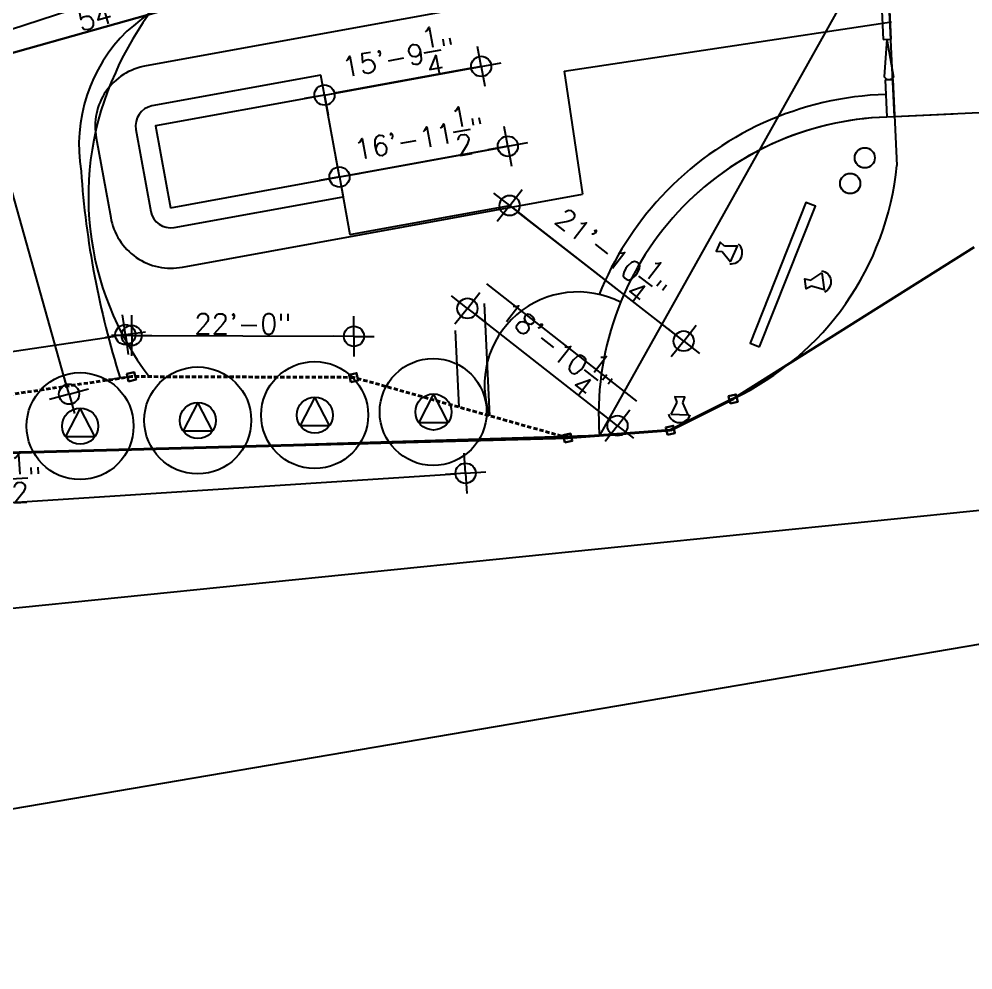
# Model space of a CAD drawing. Extents: x 2080 to 102399, y 2071 to 93424.
# Drawn here: x 77506 to 78640, y 74113 to 75243 of the extents above; entities that cross this region are included whole.
import ezdxf

# ---------------------------------------------------------------- set-up
doc = ezdxf.new("R2010")
doc.units = 0
doc.header["$LTSCALE"] = 20
doc.header["$MEASUREMENT"] = 0
doc.header["$PDMODE"] = 34
doc.header["$PDSIZE"] = 5
doc.linetypes.add('CENTERX2', pattern=[4, 2.5, -0.5, 0.5, -0.5])
doc.linetypes.add('HIDDEN', pattern=[0.375, 0.25, -0.125])
for name, color, linetype, lineweight in [('ASPHALT', 9, 'CENTERX2', 25), ('fence', 13, 'FENCELINE2', 40), ('STONE', 2, 'Continuous', 30)]:
    doc.layers.add(name, color=color, linetype=linetype, lineweight=lineweight)
doc.layers.add('correct', color=230, linetype='Continuous', plot=False)
for name, color, linetype in [('DIMLINE', 254, 'Continuous'), ('ELEC', 11, 'Continuous'), ('PLANTS', 3, 'Continuous'), ('proposed tree', 3, 'Continuous'), ('road', 2, 'Continuous'), ('shrines', 2, 'Continuous')]:
    doc.layers.add(name, color=color, linetype=linetype)
doc.styles.add('STYLE1', font='romans.shx')
doc.linetypes.add('FENCELINE2', pattern='A,0.25,-0.1,[132,ltypeshp.shx,S=0.1,R=0,X=-0.1,Y=0],-0.1,1', length=1.45)
doc.linetypes.add('ZIGZAG', pattern='A,0.0001,-0.2,[131,ltypeshp.shx,S=0.2,R=0,X=-0.2,Y=0],-0.4,[131,ltypeshp.shx,S=0.2,R=180,X=0.2,Y=0],-0.2', length=0.8001)
doc.dimstyles.get("Standard").update_dxf_attribs({"dimtxt": 24, "dimasz": 12, "dimexe": 0.18, "dimexo": 0.0625, "dimgap": 0, "dimtad": 1, "dimzin": 1, "dimdsep": 46, "dimlunit": 4, "dimtxsty": 'STYLE1', "dimblk": 'BLK', "dimcen": 0, "dimse1": 1, "dimse2": 1, "dimclrt": 3, "dimazin": 0, "dimtfac": 1, "dimtix": 1, "dimtmove": 2, "dimatfit": 3, "dimldrblk": 'BLK', "dimfxl": 1, "dimtolj": 1, "dimtzin": 0, "dimarcsym": 0})

# ---------------------------------------------------------------- blocks, each defined once
blk = doc.blocks.new('A$C146B49D5')
at = {"layer": 'PLANTS', "linetype": 'Continuous', "ltscale": 0.5}
blk.add_lwpolyline([(0, 42.9), (-34.8, -25.1), (34.8, -25.1), (0, 42.9)], dxfattribs=at)
for centre, radius in [((-0.5, 0), 127.1), ((0, 0), 42.9)]:
    blk.add_circle(centre, radius, dxfattribs=at)
blk = doc.blocks.new('FOCUSLGT')
for points in [[(-4.27, 0), (4.27, 0), (1.49, 5.92)], [(-1.38, 5.92), (-4.27, 0)], [(1.49, 5.92), (2.44, 8.67), (-2.44, 8.67), (-1.38, 5.92)]]:
    blk.add_lwpolyline(points)
blk = doc.blocks.new('A$C085F24DD')
at = {"layer": 'ELEC', "linetype": 'Continuous', "ltscale": 0.5}
blk.add_arc((32, 33.5), 33.5, 197.1091, 342.8909, dxfattribs=at)
at = {"layer": 'ELEC', "xscale": 6, "yscale": 6, "zscale": 6}
blk.add_blockref('FOCUSLGT', (32, 23.7), dxfattribs=at)
blk = doc.blocks.new('BLK')
for q in [(0, 2), (-2, 0), (0, -2), (2, 0)]:
    blk.add_line((0, 0), q)
blk.add_circle((0, 0), 1)
blk = doc.blocks.new('*D359')
at = {"layer": 'Defpoints', "color": 0, "ltscale": 0.5, "transparency": 16777216}
for p in [(77947.3, 75329.6), (77323.6, 75154), (77323.6, 75154)]:
    blk.add_point(p, dxfattribs=at)
at = {"layer": 'DIMLINE', "color": 0, "lineweight": -2, "ltscale": 0.5, "transparency": 16777216}
blk.add_line((77935.7, 75326.3), (77335.2, 75157.2), dxfattribs=at)
at = {"layer": 'DIMLINE', "color": 0, "lineweight": -2, "ltscale": 0.5, "transparency": 16777216, "xscale": 12, "yscale": 12, "zscale": 12}
for p, rotation in [((77947.3, 75329.6), 15.72168263766746), ((77323.6, 75154), 195.7216826376675)]:
    blk.add_blockref('BLK', p, dxfattribs=dict(at, rotation=rotation))
at = {"layer": 'DIMLINE', "color": 3, "ltscale": 0.5, "transparency": 16777216, "insert": (77631.6, 75255.5), "char_height": 24, "attachment_point": 5, "rotation": 15.7217, "style": 'STYLE1'}
blk.add_mtext('\\A1;54\'-0"', dxfattribs=at)
blk = doc.blocks.new('*D361')
at = {"layer": 'Defpoints', "color": 0, "ltscale": 0.5, "transparency": 16777216}
for p in [(78087.1, 75092.1), (78087.1, 75092.1), (77887, 75055.6)]:
    blk.add_point(p, dxfattribs=at)
at = {"layer": 'DIMLINE', "color": 0, "lineweight": -2, "ltscale": 0.5, "transparency": 16777216}
blk.add_line((77898.8, 75057.8), (78075.3, 75090), dxfattribs=at)
at = {"layer": 'DIMLINE', "color": 0, "lineweight": -2, "ltscale": 0.5, "transparency": 16777216, "xscale": 12, "yscale": 12, "zscale": 12}
for p, rotation in [((78087.1, 75092.1), 10.32786128686045), ((77887, 75055.6), 190.3278612868605)]:
    blk.add_blockref('BLK', p, dxfattribs=dict(at, rotation=rotation))
at = {"layer": 'DIMLINE', "color": 3, "ltscale": 0.5, "transparency": 16777216, "insert": (77982, 75101.4), "char_height": 24, "attachment_point": 5, "rotation": 10.3279, "style": 'STYLE1'}
blk.add_mtext('\\A1;16\'-11{\\H1.000000x;\\S1/2;}"', dxfattribs=at)
blk = doc.blocks.new('*D362')
at = {"layer": 'Defpoints', "color": 0, "ltscale": 0.5, "transparency": 16777216}
for p in [(78055.4, 75187), (77869.2, 75153), (77869.2, 75153)]:
    blk.add_point(p, dxfattribs=at)
at = {"layer": 'DIMLINE', "color": 0, "lineweight": -2, "ltscale": 0.5, "transparency": 16777216}
blk.add_line((78043.6, 75184.8), (77881, 75155.2), dxfattribs=at)
at = {"layer": 'DIMLINE', "color": 0, "lineweight": -2, "ltscale": 0.5, "transparency": 16777216, "xscale": 12, "yscale": 12, "zscale": 12}
for p, rotation in [((78055.4, 75187), 10.32786128685874), ((77869.2, 75153), 190.3278612868587)]:
    blk.add_blockref('BLK', p, dxfattribs=dict(at, rotation=rotation))
at = {"layer": 'DIMLINE', "color": 3, "ltscale": 0.5, "transparency": 16777216, "insert": (77957.3, 75197.6), "char_height": 24, "attachment_point": 5, "rotation": 10.3279, "style": 'STYLE1'}
blk.add_mtext('\\A1;15\'-9{\\H1.000000x;\\S1/4;}"', dxfattribs=at)
blk = doc.blocks.new('*D381')
at = {"layer": 'Defpoints', "color": 0, "ltscale": 0.5, "transparency": 16777216}
for p in [(78062.1, 74928.8), (78039.1, 74899.4), (78240.4, 74789.3)]:
    blk.add_point(p, dxfattribs=at)
at = {"layer": 'DIMLINE', "color": 0, "lineweight": -2, "ltscale": 0.5, "transparency": 16777216}
blk.add_line((78207.9, 74767.3), (78048.5, 74892), dxfattribs=at)
at = {"layer": 'DIMLINE', "color": 0, "lineweight": -2, "ltscale": 0.5, "transparency": 16777216, "xscale": 12, "yscale": 12, "zscale": 12}
for p, rotation in [((78039.1, 74899.4), 141.9674369053353), ((78217.4, 74760), 321.9674369053354)]:
    blk.add_blockref('BLK', p, dxfattribs=dict(at, rotation=rotation))
at = {"layer": 'DIMLINE', "color": 3, "ltscale": 0.5, "transparency": 16777216, "insert": (78145.5, 74851.7), "char_height": 24, "attachment_point": 5, "rotation": 321.9674, "style": 'STYLE1'}
blk.add_mtext('\\A1;18\'-10{\\H1.000000x;\\S1/4;}"', dxfattribs=at)
blk = doc.blocks.new('*D382')
at = {"layer": 'Defpoints', "color": 0, "ltscale": 0.5, "transparency": 16777216}
for p in [(78089.3, 75021.7), (78089.3, 75021.7), (78296.1, 74860.6)]:
    blk.add_point(p, dxfattribs=at)
at = {"layer": 'DIMLINE', "color": 0, "lineweight": -2, "ltscale": 0.5, "transparency": 16777216}
blk.add_line((78286.6, 74867.9), (78098.8, 75014.3), dxfattribs=at)
at = {"layer": 'DIMLINE', "color": 0, "lineweight": -2, "ltscale": 0.5, "transparency": 16777216, "xscale": 12, "yscale": 12, "zscale": 12}
for p, rotation in [((78089.3, 75021.7), 142.071972680097), ((78296.1, 74860.6), 322.071972680097)]:
    blk.add_blockref('BLK', p, dxfattribs=dict(at, rotation=rotation))
at = {"layer": 'DIMLINE', "color": 3, "ltscale": 0.5, "transparency": 16777216, "insert": (78209.9, 74963.2), "char_height": 24, "attachment_point": 5, "rotation": 322.072, "style": 'STYLE1'}
blk.add_mtext('\\A1;21\'-10{\\H1.000000x;\\S1/4;}"', dxfattribs=at)
blk = doc.blocks.new('*D383')
at = {"layer": 'Defpoints', "color": 0, "ltscale": 0.5, "transparency": 16777216}
for p in [(78031.9, 74781.1), (76892.7, 74707.7), (78036.9, 74703.5)]:
    blk.add_point(p, dxfattribs=at)
at = {"layer": 'DIMLINE', "color": 0, "lineweight": -2, "ltscale": 0.5, "transparency": 16777216}
blk.add_line((76909.7, 74630.9), (78024.9, 74702.8), dxfattribs=at)
at = {"layer": 'DIMLINE', "color": 0, "lineweight": -2, "ltscale": 0.5, "transparency": 16777216, "xscale": 12, "yscale": 12, "zscale": 12}
for p, rotation in [((78036.9, 74703.5), 3.685278067699358), ((76897.7, 74630.2), 183.6852780676994)]:
    blk.add_blockref('BLK', p, dxfattribs=dict(at, rotation=rotation))
at = {"layer": 'DIMLINE', "color": 3, "ltscale": 0.5, "transparency": 16777216, "insert": (77465.5, 74694.8), "char_height": 24, "attachment_point": 5, "rotation": 3.6853, "style": 'STYLE1'}
blk.add_mtext('\\A1;95\'-1{\\H1.000000x;\\S1/2;}"', dxfattribs=at)
blk = doc.blocks.new('*D384')
at = {"layer": 'Defpoints', "color": 0, "ltscale": 0.5, "transparency": 16777216}
for p in [(77632.6, 74868.2), (77640, 74818.4), (76892.8, 74707.9)]:
    blk.add_point(p, dxfattribs=at)
at = {"layer": 'DIMLINE', "color": 0, "lineweight": -2, "ltscale": 0.5, "transparency": 16777216}
blk.add_line((76897.3, 74759.4), (77620.7, 74866.4), dxfattribs=at)
at = {"layer": 'DIMLINE', "color": 0, "lineweight": -2, "ltscale": 0.5, "transparency": 16777216, "xscale": 12, "yscale": 12, "zscale": 12}
for p, rotation in [((77632.6, 74868.2), 8.412406789547633), ((76885.4, 74757.7), 188.4124067895477)]:
    blk.add_blockref('BLK', p, dxfattribs=dict(at, rotation=rotation))
at = {"layer": 'DIMLINE', "color": 3, "ltscale": 0.5, "transparency": 16777216, "insert": (77254.9, 74840.6), "char_height": 24, "attachment_point": 5, "rotation": 8.4124, "style": 'STYLE1'}
blk.add_mtext('\\A1;62\'-11{\\H1.000000x;\\S1/4;}"', dxfattribs=at)
blk = doc.blocks.new('*D385')
at = {"layer": 'Defpoints', "color": 0, "ltscale": 0.5, "transparency": 16777216}
for p in [(77904.2, 74866.2), (77639.9, 74818.4), (77904, 74817.4)]:
    blk.add_point(p, dxfattribs=at)
at = {"layer": 'DIMLINE', "color": 0, "lineweight": -2, "ltscale": 0.5, "transparency": 16777216}
blk.add_line((77652.1, 74867.1), (77892.2, 74866.3), dxfattribs=at)
at = {"layer": 'DIMLINE', "color": 0, "lineweight": -2, "ltscale": 0.5, "transparency": 16777216, "xscale": 12, "yscale": 12, "zscale": 12}
for p, rotation in [((77640.1, 74867.2), 179.7960925497437), ((77904.2, 74866.2), 359.7960925497437)]:
    blk.add_blockref('BLK', p, dxfattribs=dict(at, rotation=rotation))
at = {"layer": 'DIMLINE', "color": 3, "ltscale": 0.5, "transparency": 16777216, "insert": (77772.2, 74881), "char_height": 24, "attachment_point": 5, "rotation": 359.7961, "style": 'STYLE1'}
blk.add_mtext('\\A1;22\'-0"', dxfattribs=at)
blk = doc.blocks.new('*D389')
at = {"layer": 'Defpoints', "color": 0, "ltscale": 0.5, "transparency": 16777216}
for p in [(78123.4, 75435.5), (76783.1, 74997.9), (76783.1, 74997.9)]:
    blk.add_point(p, dxfattribs=at)
at = {"layer": 'DIMLINE', "color": 0, "lineweight": -2, "ltscale": 0.5, "transparency": 16777216}
blk.add_line((78112, 75431.7), (76794.5, 75001.6), dxfattribs=at)
at = {"layer": 'DIMLINE', "color": 0, "lineweight": -2, "ltscale": 0.5, "transparency": 16777216, "xscale": 12, "yscale": 12, "zscale": 12}
for p, rotation in [((78123.4, 75435.5), 18.07999515300502), ((76783.1, 74997.9), 198.0799951530051)]:
    blk.add_blockref('BLK', p, dxfattribs=dict(at, rotation=rotation))
at = {"layer": 'DIMLINE', "color": 3, "ltscale": 0.5, "transparency": 16777216, "insert": (77448.8, 75230.3), "char_height": 24, "attachment_point": 5, "rotation": 18.08, "style": 'STYLE1'}
blk.add_mtext('\\A1;117\'-6"', dxfattribs=at)
blk = doc.blocks.new('*D391')
at = {"layer": 'Defpoints', "color": 0, "ltscale": 0.5, "transparency": 16777216}
for p in [(76989.7, 77129.3), (76915.4, 77108.4), (77639.9, 74818.4)]:
    blk.add_point(p, dxfattribs=at)
at = {"layer": 'DIMLINE', "color": 0, "lineweight": -2, "ltscale": 0.5, "transparency": 16777216}
blk.add_line((77562.4, 74809), (76918.7, 77096.9), dxfattribs=at)
at = {"layer": 'DIMLINE', "color": 0, "lineweight": -2, "ltscale": 0.5, "transparency": 16777216, "xscale": 12, "yscale": 12, "zscale": 12}
for p, rotation in [((76915.4, 77108.4), 105.7149267986543), ((77565.7, 74797.5), 285.7149267986543)]:
    blk.add_blockref('BLK', p, dxfattribs=dict(at, rotation=rotation))
at = {"layer": 'DIMLINE', "color": 3, "ltscale": 0.5, "transparency": 16777216, "insert": (77267.5, 75960.5), "char_height": 24, "attachment_point": 5, "rotation": 285.7149, "style": 'STYLE1'}
blk.add_mtext('\\A1;200\'-0{\\H1.000000x;\\S3/4;}"', dxfattribs=at)
blk = doc.blocks.new('A$C7FA32548')
for q in [(3.3, 45.8), (-7.4, 44)]:
    blk.add_line((0, 0), q)
blk.add_arc((-1.5, 41.9), 6.25, 39.6256, 160.3659)

msp = doc.modelspace()

# ---------------------------------------------------------------- linework, layer by layer
at = {"linetype": 'Continuous', "ltscale": 0.5}
for p, q in [((78535.493, 75359.924), (78542.203, 75219.537)), ((78128.056, 75273.392), (77657.113, 75187.571)), ((78153.954, 75181.447), (78543.043, 75240.162)), ((78533.214, 75219.107), (78542.203, 75219.537)), ((77864.932, 75176.652), (77664.238, 75140.078)), ((77869.235, 75153.04), (77864.932, 75176.652)), ((78535.505, 75171.162), (78544.495, 75171.592)), ((78535.505, 75171.162), (78537.626, 75126.795)), ((78544.495, 75171.592), (78549.377, 75069.448)), ((77644.929, 75112.164), (77662.678, 75014.768)), ((77597.977, 75102.078), (77615.186, 75007.644)), ((77886.984, 75055.644), (77891.287, 75032.033)), ((77690.592, 74995.46), (77891.287, 75032.033)), ((77700.679, 74948.508), (78176.033, 75035.133))]:
    msp.add_line(p, q, dxfattribs=at)
at = {"ltscale": 0.5}
for p, q in [((78528.63, 75314.998), (78533.214, 75219.107)), ((78153.954, 75181.447), (78176.033, 75035.133)), ((78535.505, 75171.162), (78537.626, 75126.795)), ((77639.931, 74818.387), (77612.828, 74814.381)), ((78195.912, 74748.398), (78158.346, 74745.548))]:
    msp.add_line(p, q, dxfattribs=at)
at = {"color": 2, "linetype": 'ZIGZAG'}
msp.add_line((78616.465, 75130.293), (78546.628, 75126.955), dxfattribs=at)
at = {"color": 6, "linetype": 'Continuous', "ltscale": 0.5}
msp.add_lwpolyline([(78386.17, 74853.633), (78452.589, 75020.931), (78441.435, 75025.359), (78375.017, 74858.061)], close=True, dxfattribs=at)
for centre in [(78511.31, 75078.381), (78493.996, 75047.806)]:
    msp.add_circle(centre, 12, dxfattribs=at)
at = {"ltscale": 0.5}
for centre, radius, start, end in [((78432.902, 74257.511), 1257.541, 114.784238, 129.42091), ((77767.502, 75093.348), 190.057, 134.474936, 189.306205), ((78548.403, 74773.57), 380.39, 91.747672, 137.186209), ((78548.403, 74773.57), 353.39, 91.747672, 137.186209), ((78644.635, 75135.899), 1067.208, 183.937595, 197.421132), ((78548.403, 74773.57), 380.39, 137.186209, 158.010983), ((78548.403, 74773.57), 353.39, 137.186209, 184.084631), ((78170.222, 74808.098), 110.865, 62.72645, 199.107407)]:
    msp.add_arc(centre, radius, start, end, dxfattribs=at)
at = {"linetype": 'Continuous', "ltscale": 0.5}
for centre, radius, start, end in [((77669.184, 75116.022), 72.56, 99.576227, 191.079495), ((77669.184, 75116.022), 24.56, 101.619815, 189.035908), ((78548.403, 74773.57), 353.39, 90.287787, 184.084631), ((78207.038, 75102.543), 343.935, 295.477203, 354.478152), ((77686.735, 75019.715), 24.56, 191.619815, 279.035908), ((77686.735, 75019.715), 72.56, 189.576227, 281.079495)]:
    msp.add_arc(centre, radius, start, end, dxfattribs=at)
at = {"layer": 'ASPHALT', "linetype": 'Continuous'}
for p, q in [((78784.835, 74673.162), (77101.778, 74502.52)), ((78997.969, 74560.021), (76377.061, 74113.178))]:
    msp.add_line(p, q, dxfattribs=at)
at = {"layer": 'correct', "ltscale": 0.5}
msp.add_lwpolyline([(78546.628, 75126.955), (78535.589, 75359.93), (78128.239, 75334.577), (78072.686, 76496.873), (78530.858, 76525.39), (78521.639, 76693.141), (78693.376, 76703.83), (78681.449, 76895.459), (78825.977, 76904.454), (78810.875, 77083.026), (81177.782, 77283.381), (81191.931, 77116.231), (81194.245, 77092.088), (82117.624, 77170.251), (82101.43, 77361.567), (82896.635, 77428.88), (83144.463, 75373.769), (79105.882, 75021.367), (79078.222, 75064.374), (79074.638, 75152.192), (78546.628, 75126.955)], dxfattribs=at)
at = {"layer": 'DIMLINE', "ltscale": 0.5}
for p, q in [((77323.604, 75153.989), (77947.286, 75329.552)), ((77869.235, 75153.04), (78055.422, 75186.97)), ((77886.984, 75055.644), (78087.124, 75092.117)), ((77886.984, 75055.644), (77899.472, 74987.118)), ((77899.472, 74987.118), (78089.3, 75021.711)), ((78296.082, 74860.572), (78089.3, 75021.711)), ((78240.354, 74789.326), (78062.075, 74928.776))]:
    msp.add_line(p, q, dxfattribs=at)
msp.add_lwpolyline([(76081.039, 76873.63), (78213.916, 77446.883), (78353.645, 77003.273), (78007.044, 76902.691), (77729.329, 76453.659), (77732.942, 75926.47), (77958.239, 75640.896), (78115.305, 75605.183), (78128.239, 75334.577), (78536.034, 75355.817), (78195.912, 74748.398), (76897.15, 74708.597), (76081.039, 76873.63)], dxfattribs=at)
msp.add_lwpolyline([(78076.327, 75553.018), (77905.415, 75380.083), (77889.43, 75394.291, 0.24662748), (77620.665, 75179.575, 0.27653793), (77660.8, 74818.313, -1.98854588)], format="xyb", dxfattribs=at)
at = {"layer": 'fence', "linetype": 'Continuous'}
for p, q in [((78641.167, 74972.127), (78354.983, 74792.054)), ((78354.983, 74792.054), (78280.387, 74754.807)), ((78280.387, 74754.807), (78158.346, 74745.548)), ((76891.695, 74712.091), (78158.346, 74745.548))]:
    msp.add_line(p, q, dxfattribs=at)
at = {"layer": 'fence', "linetype": 'HIDDEN'}
for p, q in [((77639.931, 74818.387), (76892.847, 74707.961)), ((77904.03, 74817.447), (77639.931, 74818.387)), ((78158.346, 74745.548), (77904.03, 74817.447)), ((78158.346, 74745.548), (77904.03, 74817.447))]:
    msp.add_line(p, q, dxfattribs=at)
at = {"layer": 'road', "linetype": 'Continuous', "ltscale": 0.5}
for p, q in [((78059.079, 74905.404), (78065.465, 74771.807)), ((78024.573, 74873.282), (78028.93, 74782.136))]:
    msp.add_line(p, q, dxfattribs=at)
at = {"layer": 'shrines', "linetype": 'Continuous', "ltscale": 0.5}
msp.add_lwpolyline([(77686.289, 75019.071), (77886.984, 75055.644), (77869.235, 75153.04), (77668.54, 75116.467)], close=True, dxfattribs=at)
at = {"layer": 'STONE', "linetype": 'Continuous', "ltscale": 0.5}
for points in [[(77636.408, 74812.675), (77645.231, 74814.714), (77643.191, 74823.537), (77634.368, 74821.498)], [(77900.506, 74811.735), (77909.329, 74813.774), (77907.29, 74822.597), (77898.467, 74820.558)], [(78351.459, 74786.341), (78360.282, 74788.381), (78358.242, 74797.204), (78349.419, 74795.164)], [(78276.864, 74749.094), (78285.686, 74751.134), (78283.647, 74759.957), (78274.824, 74757.917)], [(78154.822, 74739.835), (78163.645, 74741.875), (78161.605, 74750.698), (78152.782, 74748.658)]]:
    msp.add_lwpolyline(points, close=True, dxfattribs=at)

# ---------------------------------------------------------------- block references
at = {"ltscale": 0.5, "xscale": -1, "rotation": 185.4728693923934}
msp.add_blockref('A$C7FA32548', (78537.708, 75219.322), dxfattribs=at)
at = {"layer": 'ELEC', "linetype": 'Continuous', "ltscale": 0.5}
for p, xscale, yscale, zscale, rotation in [((78359.415, 74948.595), 0.3999999999993933, 0.3999999999993933, 0.3999999999993933, 65.92172236050057), ((78469.13, 74945.528), -0.4000000000026525, 0.4000000000087311, 0.4, 98.09570057011356), ((78277.998, 74764.111), 0.3999999999968479, 0.3999999999968479, 0.3999999999968479, 358.4123785268152)]:
    msp.add_blockref('A$C085F24DD', p, dxfattribs=dict(at, xscale=xscale, yscale=yscale, zscale=zscale, rotation=rotation))
at = {"layer": 'proposed tree', "linetype": 'Continuous', "ltscale": 0.5, "xscale": 0.5, "yscale": 0.5, "zscale": 0.5}
for p in [(77998.661, 74776.31), (77718.835, 74766.264), (77857.771, 74772.653), (77579.006, 74759.55)]:
    msp.add_blockref('A$C146B49D5', p, dxfattribs=at)

# ---------------------------------------------------------------- dimensions: what is measured, and where the dimension line sits
at = {"layer": 'DIMLINE', "ltscale": 0.5}
for p1, p2, distance, override, picture, middle in [((77639.931, 74818.387), (76989.713, 77129.303), 77.147, {"dimfxl": 0.25, "dimarcsym": 1}, '*D391', (77267.512, 75960.534)), ((78123.417, 75435.465), (76783.072, 74997.89), 0, {"dimfxl": 0.25, "dimarcsym": 1}, '*D389', (77448.811, 75230.258)), ((77947.286, 75329.552), (77323.604, 75153.989), 0, {"dimfxl": 0.18, "dimarcsym": 1}, '*D359', (77631.574, 75255.522)), ((78055.422, 75186.97), (77869.235, 75153.04), 0, {"dimfxl": 0.18, "dimarcsym": 1}, '*D362', (77957.309, 75197.552)), ((77886.984, 75055.644), (78087.124, 75092.117), 0, {"dimfxl": 0.18, "dimarcsym": 1}, '*D361', (77982.034, 75101.427)), ((78296.082, 74860.572), (78089.3, 75021.711), 0, {"dimfxl": 0.18, "dimarcsym": 1}, '*D382', (78209.902, 74963.228)), ((78240.354, 74789.326), (78062.075, 74928.776), 37.295, {"dimfxl": 0.18, "dimarcsym": 1}, '*D381', (78145.487, 74851.73)), ((77639.931, 74818.387), (77904.03, 74817.447), 48.777, {"dimfxl": 0.25, "dimarcsym": 1}, '*D385', (77772.205, 74880.98)), ((76892.786, 74707.868), (77639.962, 74818.367), 50.335, {"dimfxl": 0.25, "dimarcsym": 1}, '*D384', (77254.914, 74840.61)), ((76892.727, 74707.693), (78031.919, 74781.068), -77.689, {"dimfxl": 0.25, "dimarcsym": 1}, '*D383', (77465.516, 74694.794))]:
    dim = msp.add_aligned_dim(p1=p1, p2=p2, distance=distance, dimstyle='Standard', override=override, dxfattribs=at)
    dim.commit()
    dim.dimension.update_dxf_attribs({"geometry": picture, "text_midpoint": middle})

doc.saveas('drawing.dxf')
